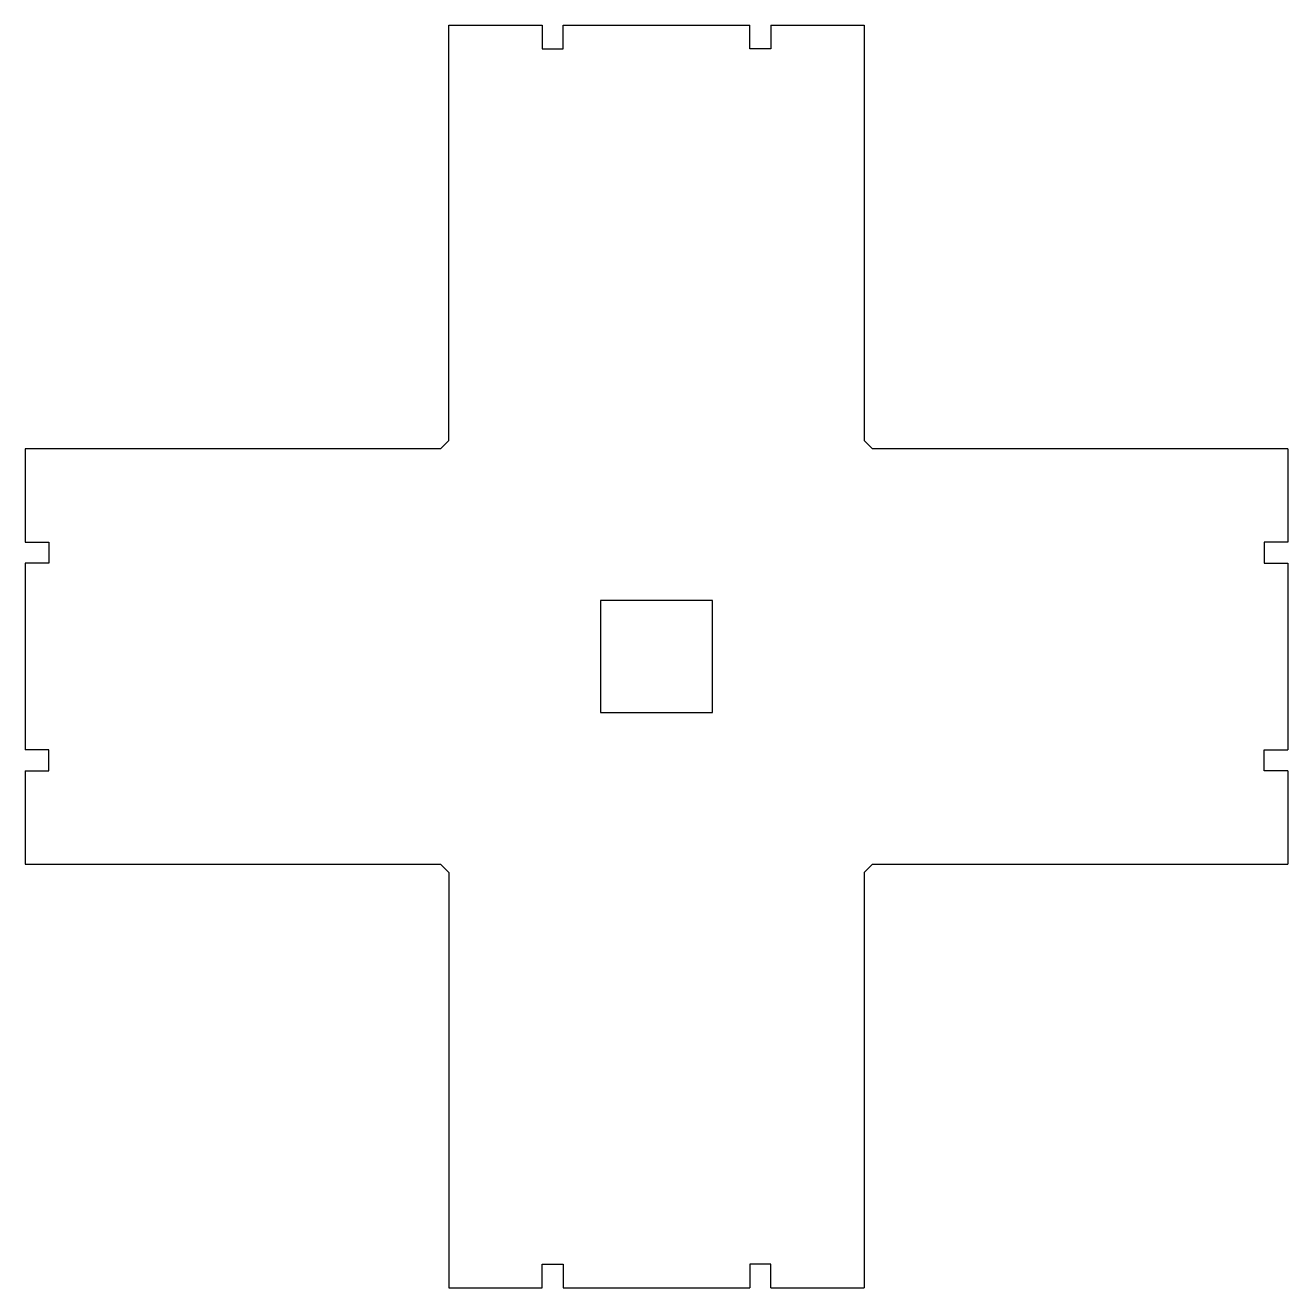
# Model space of a CAD drawing. Extents: x -299 to -85, y -107 to 107.
import ezdxf

# ---------------------------------------------------------------- set-up
doc = ezdxf.new("R2010")
doc.units = 0
doc.layers.get('0').update_dxf_attribs({"linetype": 'continuous'})

# ---------------------------------------------------------------- blocks, each defined once
blk = doc.blocks.new('BODY032')
at = {"color": 0}
for p, q in [((-207.88, 103.05), (-207.88, 107.05)), ((-207.88, 107.05), (-176.22, 107.05)), ((-176.22, 103.05), (-176.22, 107.05)), ((-227.26, 36.63), (-227.26, 107.05)), ((-227.26, 107.05), (-211.43, 107.05)), ((-211.43, 107.05), (-211.43, 103.05)), ((-172.67, 107.05), (-172.67, 103.05)), ((-172.67, 107.05), (-156.84, 107.05)), ((-156.84, 107.05), (-156.84, 36.63)), ((-211.43, 103.05), (-209.65, 103.05)), ((-209.65, 103.05), (-207.88, 103.05)), ((-174.45, 103.05), (-176.22, 103.05)), ((-172.67, 103.05), (-174.45, 103.05)), ((-228.68, 35.21), (-227.26, 36.63)), ((-156.84, 36.63), (-155.42, 35.21)), ((-299.1, 35.21), (-299.1, 19.38)), ((-228.68, 35.21), (-299.1, 35.21)), ((-85, 35.21), (-155.42, 35.21)), ((-85, 35.21), (-85, 19.38)), ((-299.1, 19.38), (-295.1, 19.38)), ((-295.1, 19.38), (-295.1, 17.61)), ((-85, 19.38), (-89, 19.38)), ((-89, 19.38), (-89, 17.61)), ((-295.1, 17.61), (-295.1, 15.83)), ((-89, 17.61), (-89, 15.83)), ((-299.1, 15.83), (-299.1, -15.83)), ((-295.1, 15.83), (-299.1, 15.83)), ((-89, 15.83), (-85, 15.83)), ((-85, 15.83), (-85, -15.83)), ((-182.55, 9.5), (-201.55, 9.5)), ((-201.55, 9.5), (-201.55, -9.5)), ((-182.55, -9.5), (-182.55, 9.5)), ((-201.55, -9.5), (-182.55, -9.5)), ((-295.1, -15.83), (-299.1, -15.83)), ((-295.1, -17.6), (-295.1, -15.83)), ((-89, -15.83), (-85, -15.83)), ((-89, -17.61), (-89, -15.83)), ((-295.1, -19.38), (-295.1, -17.6)), ((-89, -19.38), (-89, -17.61)), ((-299.1, -19.38), (-299.1, -35.21)), ((-299.1, -19.38), (-295.1, -19.38)), ((-85, -19.38), (-89, -19.38)), ((-85, -19.38), (-85, -35.21)), ((-299.1, -35.21), (-228.68, -35.21)), ((-228.68, -35.21), (-227.26, -36.63)), ((-156.84, -36.63), (-155.42, -35.21)), ((-155.42, -35.21), (-85, -35.21)), ((-227.26, -36.63), (-227.26, -107.05)), ((-156.84, -36.63), (-156.84, -107.05)), ((-211.43, -103.05), (-209.65, -103.05)), ((-211.43, -107.05), (-211.43, -103.05)), ((-209.65, -103.05), (-207.88, -103.05)), ((-207.88, -103.05), (-207.88, -107.05)), ((-174.45, -103.05), (-176.22, -103.05)), ((-176.22, -103.05), (-176.22, -107.05)), ((-172.67, -103.05), (-174.45, -103.05)), ((-172.67, -107.05), (-172.67, -103.05)), ((-227.26, -107.05), (-211.43, -107.05)), ((-207.88, -107.05), (-176.22, -107.05)), ((-172.67, -107.05), (-156.84, -107.05))]:
    blk.add_line(p, q, dxfattribs=at)

msp = doc.modelspace()

# ---------------------------------------------------------------- block references
at = {"color": 0}
msp.add_blockref('BODY032', (0, 0), dxfattribs=at)

doc.saveas('drawing.dxf')
